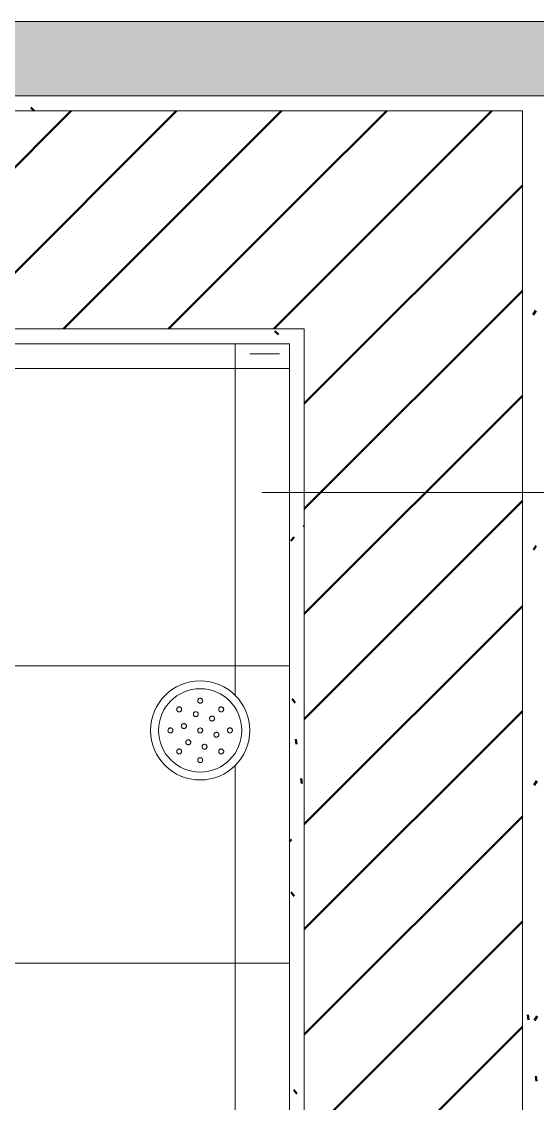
# Model space of a CAD drawing. Header units: millimetres. Extents: x -76261 to 649593, y -304265 to 60256.
# Drawn here: x 133130 to 133650, y -616 to 475 of the extents above; entities that cross this region are included whole.
import ezdxf

# ---------------------------------------------------------------- set-up
doc = ezdxf.new("R2010")
doc.units = ezdxf.units.MM
doc.header["$LTSCALE"] = 2000
doc.header["$MEASUREMENT"] = 0
doc.linetypes.add('Centre', pattern=[6.9, 4, -0.7, 1.5, -0.7])
doc.layers.get('0').update_dxf_attribs({"linetype": 'CONTINUOUS'})
for name, color, linetype, lineweight in [('A-FLOR', 8, 'CONTINUOUS', 15), ('A-FLOR-PATT', 8, 'CONTINUOUS', 15), ('A-GENM', 8, 'CONTINUOUS', 15), ('A-WALL', 8, 'CONTINUOUS', 15), ('A-WALL-PATT', 8, 'CONTINUOUS', 50), ('Q-SPCQ', 8, 'CONTINUOUS', 15), ('S-GRID', 14, 'CONTINUOUS', 15)]:
    doc.layers.add(name, color=color, linetype=linetype, lineweight=lineweight)
pattern_1 = [(127.5, (133650, -2100), (-146.824, -4.7995), [5.029, -110.795, 5.029, -124.511, -123.825]), (127.5, (133650, -2100), (-146.824, -4.7995), [-245.364, 5.029, -118.796]), (97.5, (133650, -2100), (-215.047, 134.857), [5.029, -57.455, 5.029, -99.365, -40.005]), (97.5, (133650, -2100), (-215.047, 134.857), [-166.878, 5.029, -34.976]), (57.5, (133650, -2193.73), (-0.4316, 237.298), [5.029, -33.071, 5.029, -132.131, -179.07]), (57.5, (133650, -2193.73), (-0.4316, 237.298), [-175.26, 5.029, -174.041]), (47.5, (133650, -2193.73), (-66.88, 229.067), [5.029, -14.021, 5.029, -84.887, -102.87]), (47.5, (133650, -2193.73), (-66.88, 229.067), [-108.966, 5.029, -97.841])]
pattern_2 = [(45, (213192.53, 42001.635), (-53.03301, 53.03301), [])]
pattern_3 = [(217.5, (131220, 400), (4.7995, -146.824), [5.029, -110.795, 5.029, -124.511, -123.825]), (217.5, (131220, 400), (4.7995, -146.824), [-245.364, 5.029, -118.796]), (187.5, (131220, 400), (-134.857, -215.047), [5.029, -57.455, 5.029, -99.365, -40.005]), (187.5, (131220, 400), (-134.857, -215.047), [-166.878, 5.029, -34.976]), (147.5, (131313.73, 400), (-237.298, -0.4316), [5.029, -33.071, 5.029, -132.131, -179.07]), (147.5, (131313.73, 400), (-237.298, -0.4316), [-175.26, 5.029, -174.041]), (137.5, (131313.73, 400), (-229.067, -66.88), [5.029, -14.021, 5.029, -84.887, -102.87]), (137.5, (131313.73, 400), (-229.067, -66.88), [-108.966, 5.029, -97.841])]

# ---------------------------------------------------------------- blocks, each defined once
blk = doc.blocks.new('Toilet-Partition_AmericanSanitary_Floor-Stile - BUONG WC 1050-10764986-3rd FLOOR PLAN')
at = {"layer": 'Q-SPCQ'}
blk.add_line((209.5, 679.7), (179.5, 679.7), dxfattribs=at)
blk = doc.blocks.new('floor_trap_floor_base_12973 - floor_trap_floor_base_12973-8320571-3rd FLOOR PLAN')
at = {"layer": 'A-GENM'}
for radius, start, end in [(50, 360, 180), (42, 0, 180), (50, 180, 360), (42, 180, 0), (2.5, 0, 180), (2.5, 30, 180), (2.5, 180, 0), (2.5, 210, 0), (2.5, 0, 15), (2.5, 180, 195)]:
    blk.add_arc((0, 0), radius, start, end, dxfattribs=at)
for points, knots in [([(-19.4, 23), (-19.7, 23.2), (-20, 23.5), (-20.5, 23.6), (-20.9, 23.7), (-21.1, 23.7), (-21.3, 23.7), (-21.7, 23.7), (-22.3, 23.5), (-23, 23.1), (-23.5, 22.3), (-23.7, 21.7), (-23.7, 21.2), (-23.7, 20.7), (-23.5, 20.1), (-23.2, 19.7), (-23, 19.4)], [0, 0, 0, 0, 0.125, 0.1875, 0.21875, 0.25, 0.28125, 0.3125, 0.375, 0.5, 0.625, 0.6875, 0.75, 0.8125, 0.875, 1, 1, 1, 1]), ([(-23, 19.4), (-22.8, 19.3), (-22.4, 19), (-22, 18.8), (-21.7, 18.8), (-21.5, 18.7), (-21.3, 18.7), (-21.1, 18.7), (-20.8, 18.7), (-20.6, 18.8), (-20.4, 18.8), (-20.1, 19), (-19.8, 19.1), (-19.4, 19.4), (-19.1, 19.8), (-18.9, 20.2), (-18.8, 20.6), (-18.7, 20.8), (-18.7, 21.1), (-18.7, 21.3), (-18.7, 21.5), (-18.8, 21.7), (-18.8, 22), (-19, 22.4), (-19.3, 22.8), (-19.4, 23)], [0, 0, 0, 0, 0.111111, 0.166667, 0.194444, 0.222222, 0.25, 0.277778, 0.305556, 0.333333, 0.361111, 0.388889, 0.444444, 0.5, 0.555556, 0.611111, 0.666667, 0.694444, 0.722222, 0.75, 0.777778, 0.805556, 0.833333, 0.888889, 1, 1, 1, 1]), ([(-19.4, 23), (-19.3, 22.8), (-19, 22.4), (-18.8, 22), (-18.8, 21.7), (-18.7, 21.5), (-18.7, 21.3), (-18.7, 21.1), (-18.7, 20.8), (-18.8, 20.6), (-18.8, 20.4), (-19, 20.1), (-19.1, 19.8), (-19.4, 19.4), (-19.8, 19.1), (-20.2, 18.9), (-20.6, 18.8), (-20.8, 18.7), (-21.1, 18.7), (-21.3, 18.7), (-21.4, 18.7), (-21.5, 18.7)], [0, 0, 0, 0, 0.1111111, 0.1666667, 0.1944444, 0.2222222, 0.25, 0.2777778, 0.3055556, 0.3333333, 0.3611111, 0.3888889, 0.4444444, 0.5, 0.5555556, 0.6111111, 0.6666667, 0.6944444, 0.7222222, 0.75, 0.7777778, 0.7777778, 0.7777778, 0.7777778]), ([(2.5, 30), (2.5, 30.3), (2.4, 30.7), (2.2, 31.2), (2, 31.5), (1.8, 31.7), (1.7, 31.9), (1.4, 32.1), (0.9, 32.4), (0, 32.6), (-0.8, 32.4), (-1.4, 32.1), (-1.8, 31.7), (-2.1, 31.4), (-2.4, 30.8), (-2.5, 30.3), (-2.5, 30)], [0, 0, 0, 0, 0.125, 0.1875, 0.21875, 0.25, 0.28125, 0.3125, 0.375, 0.5, 0.625, 0.6875, 0.75, 0.8125, 0.875, 1, 1, 1, 1]), ([(-2.5, 30), (-2.5, 29.7), (-2.4, 29.3), (-2.2, 28.9), (-2.1, 28.6), (-2, 28.4), (-1.8, 28.3), (-1.7, 28.1), (-1.5, 28), (-1.3, 27.9), (-1.1, 27.8), (-0.8, 27.6), (-0.5, 27.5), (0, 27.5), (0.5, 27.5), (0.9, 27.7), (1.2, 27.8), (1.5, 28), (1.7, 28.1), (1.8, 28.3), (2, 28.4), (2.1, 28.6), (2.2, 28.9), (2.4, 29.3), (2.5, 29.7), (2.5, 30)], [0, 0, 0, 0, 0.111111, 0.166667, 0.194444, 0.222222, 0.25, 0.277778, 0.305556, 0.333333, 0.361111, 0.388889, 0.444444, 0.5, 0.555556, 0.611111, 0.666667, 0.694444, 0.722222, 0.75, 0.777778, 0.805556, 0.833333, 0.888889, 1, 1, 1, 1]), ([(2.5, 30), (2.5, 29.7), (2.4, 29.3), (2.2, 28.9), (2.1, 28.6), (2, 28.4), (1.8, 28.3), (1.7, 28.1), (1.5, 28), (1.3, 27.9), (1.1, 27.8), (0.8, 27.6), (0.5, 27.5), (0, 27.5), (-0.5, 27.5), (-0.9, 27.7), (-1.2, 27.8), (-1.5, 28), (-1.7, 28.1), (-1.8, 28.3), (-2, 28.4), (-2.1, 28.6), (-2.2, 28.9), (-2.4, 29.3), (-2.5, 29.7), (-2.5, 30)], [0, 0, 0, 0, 0.111111, 0.166667, 0.194444, 0.222222, 0.25, 0.277778, 0.305556, 0.333333, 0.361111, 0.388889, 0.444444, 0.5, 0.555556, 0.611111, 0.666667, 0.694444, 0.722222, 0.75, 0.777778, 0.805556, 0.833333, 0.888889, 1, 1, 1, 1]), ([(19.4, 23), (19.3, 22.8), (19, 22.4), (18.8, 22), (18.8, 21.7), (18.7, 21.5), (18.7, 21.3), (18.7, 21.1), (18.7, 20.8), (18.8, 20.6), (18.8, 20.4), (19, 20.1), (19.1, 19.8), (19.4, 19.4), (19.8, 19.1), (20.2, 18.9), (20.6, 18.8), (20.8, 18.7), (21.1, 18.7), (21.3, 18.7), (21.5, 18.7), (21.7, 18.8), (22, 18.8), (22.4, 19), (22.8, 19.3), (23, 19.4)], [0, 0, 0, 0, 0.111111, 0.166667, 0.194444, 0.222222, 0.25, 0.277778, 0.305556, 0.333333, 0.361111, 0.388889, 0.444444, 0.5, 0.555556, 0.611111, 0.666667, 0.694444, 0.722222, 0.75, 0.777778, 0.805556, 0.833333, 0.888889, 1, 1, 1, 1]), ([(23, 19.4), (23.2, 19.7), (23.5, 20), (23.6, 20.5), (23.7, 20.9), (23.7, 21.1), (23.7, 21.3), (23.7, 21.7), (23.5, 22.3), (23.1, 23), (22.3, 23.5), (21.7, 23.7), (21.2, 23.7), (20.7, 23.7), (20.1, 23.5), (19.7, 23.2), (19.4, 23)], [0, 0, 0, 0, 0.125, 0.1875, 0.21875, 0.25, 0.28125, 0.3125, 0.375, 0.5, 0.625, 0.6875, 0.75, 0.8125, 0.875, 1, 1, 1, 1]), ([(-3.1, 18.5), (-3.4, 18.7), (-3.9, 18.9), (-4.5, 18.9), (-5, 18.8), (-5.5, 18.6), (-5.9, 18.4), (-6.2, 18.1), (-6.4, 17.8), (-6.6, 17.6), (-6.7, 17.4), (-6.8, 17.1), (-6.9, 16.7), (-6.9, 16.2), (-6.8, 15.7), (-6.6, 15.3), (-6.3, 14.7), (-5.9, 14.4), (-5.6, 14.2)], [0, 0, 0, 0, 0.125, 0.1875, 0.25, 0.3125, 0.375, 0.4375, 0.46875, 0.5, 0.53125, 0.5625, 0.625, 0.6875, 0.75, 0.8125, 0.875, 1, 1, 1, 1]), ([(-5.6, 14.2), (-5.9, 14.4), (-6.3, 14.7), (-6.6, 15.3), (-6.8, 15.6), (-6.8, 15.7)], [0, 0, 0, 0, 0.125, 0.1875, 0.25, 0.25, 0.25, 0.25]), ([(-5.6, 14.2), (-5.4, 14.1), (-4.8, 13.9), (-3.9, 13.9), (-3.1, 14.2), (-2.5, 14.7), (-2.2, 15.2), (-2, 15.6), (-1.9, 16), (-1.9, 16.4), (-1.9, 16.8), (-2, 17.3), (-2.2, 17.6), (-2.5, 18.1), (-2.9, 18.4), (-3.1, 18.5)], [0, 0, 0, 0, 0.111111, 0.222222, 0.333333, 0.444444, 0.5, 0.555556, 0.611111, 0.666667, 0.722222, 0.777778, 0.833333, 0.888889, 1, 1, 1, 1]), ([(-3.1, 18.5), (-2.9, 18.4), (-2.5, 18.1), (-2.2, 17.6), (-2, 17.3), (-1.9, 16.8), (-1.9, 16.4), (-1.9, 16), (-2, 15.6), (-2.2, 15.2), (-2.5, 14.7), (-3.1, 14.2), (-3.9, 13.9), (-4.8, 13.9), (-5.4, 14.1), (-5.6, 14.2)], [0, 0, 0, 0, 0.111111, 0.166667, 0.222222, 0.277778, 0.333333, 0.388889, 0.444444, 0.5, 0.555556, 0.666667, 0.777778, 0.888889, 1, 1, 1, 1]), ([(14.5, 12), (14.5, 12.3), (14.4, 12.8), (14.1, 13.4), (13.8, 13.8), (13.4, 14.1), (12.9, 14.3), (12.5, 14.4), (12.2, 14.5), (12, 14.5), (11.7, 14.5), (11.4, 14.4), (11, 14.3), (10.6, 14.1), (10.2, 13.8), (9.9, 13.4), (9.6, 12.8), (9.5, 12.3), (9.5, 12)], [0, 0, 0, 0, 0.125, 0.1875, 0.25, 0.3125, 0.375, 0.4375, 0.46875, 0.5, 0.53125, 0.5625, 0.625, 0.6875, 0.75, 0.8125, 0.875, 1, 1, 1, 1]), ([(9.5, 12), (9.5, 12.3), (9.6, 12.8), (9.9, 13.4), (10.1, 13.6), (10.2, 13.7)], [0, 0, 0, 0, 0.125, 0.1875, 0.2499337, 0.2499337, 0.2499337, 0.2499337]), ([(9.5, 12), (9.5, 11.7), (9.6, 11.1), (10, 10.3), (10.7, 9.8), (11.4, 9.5), (12, 9.5), (12.5, 9.5), (12.9, 9.6), (13.3, 9.8), (13.6, 10.1), (13.9, 10.4), (14.2, 10.7), (14.4, 11.3), (14.5, 11.7), (14.5, 12)], [0, 0, 0, 0, 0.111111, 0.222222, 0.333333, 0.444444, 0.5, 0.555556, 0.611111, 0.666667, 0.722222, 0.777778, 0.833333, 0.888889, 1, 1, 1, 1]), ([(12.5, 9.5), (12.3, 9.5), (12, 9.5), (11.4, 9.5), (10.7, 9.8), (10, 10.3), (9.6, 11.1), (9.5, 11.7), (9.5, 12)], [0.4444444, 0.4444444, 0.4444444, 0.4444444, 0.5, 0.5555556, 0.6666667, 0.7777778, 0.8888889, 1, 1, 1, 1]), ([(10.2, 13.7), (10.3, 13.9), (10.6, 14.1), (11, 14.3), (11.4, 14.4), (11.7, 14.5), (11.9, 14.5), (12, 14.5)], [0.25, 0.25, 0.25, 0.25, 0.3125, 0.375, 0.4375, 0.46875, 0.499809, 0.499809, 0.499809, 0.499809]), ([(21.5, 18.7), (21.4, 18.7), (21.3, 18.7), (21.1, 18.7), (20.8, 18.7), (20.6, 18.8), (20.4, 18.8), (20.1, 19), (19.8, 19.1), (19.4, 19.4), (19.1, 19.8), (18.9, 20.2), (18.8, 20.6), (18.7, 20.8), (18.7, 21.1), (18.7, 21.3), (18.7, 21.4), (18.7, 21.5)], [0.2222222, 0.2222222, 0.2222222, 0.2222222, 0.25, 0.2777778, 0.3055556, 0.3333333, 0.3611111, 0.3888889, 0.4444444, 0.5, 0.5555556, 0.6111111, 0.6666667, 0.6944444, 0.7222222, 0.75, 0.7777778, 0.7777778, 0.7777778, 0.7777778]), ([(-32.5, 0), (-32.5, -0.2), (-32.5, -0.6), (-32.3, -1.1), (-32.1, -1.4), (-31.9, -1.6), (-31.7, -1.8), (-31.5, -2), (-31.2, -2.2), (-31, -2.3), (-30.6, -2.4), (-30.3, -2.5), (-30, -2.5)], [0, 0, 0, 0, 0.142857, 0.285714, 0.357143, 0.428571, 0.5, 0.571429, 0.678571, 0.732143, 0.785714, 1, 1, 1, 1]), ([(-27.5, 0), (-27.5, 0.2), (-27.5, 0.6), (-27.8, 1.1), (-28, 1.5), (-28.3, 1.8), (-28.5, 2), (-28.8, 2.2), (-29, 2.3), (-29.4, 2.4), (-29.7, 2.5), (-30, 2.5)], [0, 0, 0, 0, 0.142857, 0.285714, 0.428571, 0.5, 0.571429, 0.678571, 0.732143, 0.785714, 1, 1, 1, 1]), ([(-17.6, 6.6), (-17.9, 6.4), (-18.3, 6.1), (-18.6, 5.5), (-18.8, 5), (-18.9, 4.5), (-18.9, 4), (-18.8, 3.6), (-18.6, 3.3), (-18.5, 3.1), (-18.4, 2.9), (-18.2, 2.7), (-17.9, 2.4), (-17.5, 2.1), (-17, 2), (-16.5, 1.9), (-15.9, 1.9), (-15.4, 2.1), (-15.1, 2.2)], [0, 0, 0, 0, 0.125, 0.1875, 0.25, 0.3125, 0.375, 0.4375, 0.46875, 0.5, 0.53125, 0.5625, 0.625, 0.6875, 0.75, 0.8125, 0.875, 1, 1, 1, 1]), ([(-15.1, 2.2), (-14.9, 2.4), (-14.4, 2.8), (-14, 3.5), (-13.8, 4.4), (-14, 5.2), (-14.2, 5.7), (-14.5, 6), (-14.8, 6.3), (-15.2, 6.6), (-15.5, 6.8), (-16, 6.9), (-16.4, 6.9), (-17, 6.8), (-17.4, 6.7), (-17.6, 6.6)], [0, 0, 0, 0, 0.111111, 0.222222, 0.333333, 0.444444, 0.5, 0.555556, 0.611111, 0.666667, 0.722222, 0.777778, 0.833333, 0.888889, 1, 1, 1, 1]), ([(-15.1, 2.2), (-15.4, 2.1), (-15.9, 1.9), (-16.5, 1.9), (-16.9, 1.9), (-17, 2)], [0, 0, 0, 0, 0.125, 0.1875, 0.2499158, 0.2499158, 0.2499158, 0.2499158]), ([(-14.5, 6), (-14.4, 5.9), (-14.2, 5.7), (-14, 5.2), (-13.8, 4.4), (-14, 3.5), (-14.4, 2.8), (-14.9, 2.4), (-15.1, 2.2)], [0.4444444, 0.4444444, 0.4444444, 0.4444444, 0.5, 0.5555556, 0.6666667, 0.7777778, 0.8888889, 1, 1, 1, 1]), ([(27.5, 0), (27.5, -0.2), (27.5, -0.6), (27.8, -1.1), (28, -1.5), (28.3, -1.8), (28.5, -2), (28.8, -2.2), (29, -2.3), (29.4, -2.4), (29.7, -2.5), (30, -2.5)], [0, 0, 0, 0, 0.142857, 0.285714, 0.428571, 0.5, 0.571429, 0.678571, 0.732143, 0.785714, 1, 1, 1, 1]), ([(32.5, 0), (32.5, 0.2), (32.5, 0.6), (32.3, 1.1), (32.1, 1.4), (31.9, 1.6), (31.7, 1.8), (31.5, 2), (31.2, 2.2), (31, 2.3), (30.6, 2.4), (30.3, 2.5), (30, 2.5)], [0, 0, 0, 0, 0.142857, 0.285714, 0.357143, 0.428571, 0.5, 0.571429, 0.678571, 0.732143, 0.785714, 1, 1, 1, 1]), ([(30.5, 2.4), (30.7, 2.4), (31, 2.3), (31.3, 2.2), (31.4, 2.1), (31.5, 2)], [0.1428571, 0.1428571, 0.1428571, 0.1428571, 0.2857143, 0.3571429, 0.4285714, 0.4285714, 0.4285714, 0.4285714]), ([(-30.5, -2.4), (-30.7, -2.4), (-31, -2.3), (-31.3, -2.2), (-31.4, -2.1), (-31.5, -2)], [0.1428571, 0.1428571, 0.1428571, 0.1428571, 0.2857143, 0.3571429, 0.4285714, 0.4285714, 0.4285714, 0.4285714]), ([(-9.5, -12), (-9.5, -11.7), (-9.6, -11.1), (-10, -10.3), (-10.7, -9.8), (-11.4, -9.5), (-12, -9.5), (-12.5, -9.5), (-12.9, -9.6), (-13.3, -9.8), (-13.6, -10.1), (-13.9, -10.4), (-14.2, -10.7), (-14.4, -11.3), (-14.5, -11.7), (-14.5, -12)], [0, 0, 0, 0, 0.111111, 0.222222, 0.333333, 0.444444, 0.5, 0.555556, 0.611111, 0.666667, 0.722222, 0.777778, 0.833333, 0.888889, 1, 1, 1, 1]), ([(-12.5, -9.5), (-12.3, -9.5), (-12, -9.5), (-11.4, -9.5), (-10.7, -9.8), (-10, -10.3), (-9.6, -11.1), (-9.5, -11.7), (-9.5, -12)], [0.4444444, 0.4444444, 0.4444444, 0.4444444, 0.5, 0.5555556, 0.6666667, 0.7777778, 0.8888889, 1, 1, 1, 1]), ([(15.1, -2.2), (14.9, -2.4), (14.4, -2.8), (14, -3.5), (13.8, -4.4), (14, -5.2), (14.2, -5.7), (14.5, -6), (14.8, -6.3), (15.2, -6.6), (15.5, -6.8), (16, -6.9), (16.4, -6.9), (17, -6.8), (17.4, -6.7), (17.6, -6.6)], [0, 0, 0, 0, 0.111111, 0.222222, 0.333333, 0.444444, 0.5, 0.555556, 0.611111, 0.666667, 0.722222, 0.777778, 0.833333, 0.888889, 1, 1, 1, 1]), ([(14.5, -6), (14.4, -5.9), (14.2, -5.7), (14, -5.2), (13.8, -4.4), (14, -3.5), (14.4, -2.8), (14.9, -2.4), (15.1, -2.2)], [0.4444444, 0.4444444, 0.4444444, 0.4444444, 0.5, 0.5555556, 0.6666667, 0.7777778, 0.8888889, 1, 1, 1, 1]), ([(17.6, -6.6), (17.9, -6.4), (18.3, -6.1), (18.6, -5.5), (18.8, -5), (18.9, -4.5), (18.9, -4), (18.8, -3.6), (18.6, -3.3), (18.5, -3.1), (18.4, -2.9), (18.2, -2.7), (17.9, -2.4), (17.5, -2.1), (17, -2), (16.5, -1.9), (15.9, -1.9), (15.4, -2.1), (15.1, -2.2)], [0, 0, 0, 0, 0.125, 0.1875, 0.25, 0.3125, 0.375, 0.4375, 0.46875, 0.5, 0.53125, 0.5625, 0.625, 0.6875, 0.75, 0.8125, 0.875, 1, 1, 1, 1]), ([(15.1, -2.2), (15.4, -2.1), (15.9, -1.9), (16.5, -1.9), (16.9, -1.9), (17, -2)], [0, 0, 0, 0, 0.125, 0.1875, 0.2499158, 0.2499158, 0.2499158, 0.2499158]), ([(-23, -19.4), (-23.2, -19.7), (-23.5, -20), (-23.6, -20.5), (-23.7, -20.9), (-23.7, -21.1), (-23.7, -21.3), (-23.7, -21.7), (-23.5, -22.3), (-23.1, -23), (-22.3, -23.5), (-21.7, -23.7), (-21.2, -23.7), (-20.7, -23.7), (-20.1, -23.5), (-19.7, -23.2), (-19.4, -23)], [0, 0, 0, 0, 0.125, 0.1875, 0.21875, 0.25, 0.28125, 0.3125, 0.375, 0.5, 0.625, 0.6875, 0.75, 0.8125, 0.875, 1, 1, 1, 1]), ([(-19.4, -23), (-19.3, -22.8), (-19, -22.4), (-18.8, -22), (-18.8, -21.7), (-18.7, -21.5), (-18.7, -21.3), (-18.7, -21.1), (-18.7, -20.8), (-18.8, -20.6), (-18.8, -20.4), (-19, -20.1), (-19.1, -19.8), (-19.4, -19.4), (-19.8, -19.1), (-20.2, -18.9), (-20.6, -18.8), (-20.8, -18.7), (-21.1, -18.7), (-21.3, -18.7), (-21.5, -18.7), (-21.7, -18.8), (-22, -18.8), (-22.4, -19), (-22.8, -19.3), (-23, -19.4)], [0, 0, 0, 0, 0.111111, 0.166667, 0.194444, 0.222222, 0.25, 0.277778, 0.305556, 0.333333, 0.361111, 0.388889, 0.444444, 0.5, 0.555556, 0.611111, 0.666667, 0.694444, 0.722222, 0.75, 0.777778, 0.805556, 0.833333, 0.888889, 1, 1, 1, 1]), ([(-21.5, -18.7), (-21.4, -18.7), (-21.3, -18.7), (-21.1, -18.7), (-20.8, -18.7), (-20.6, -18.8), (-20.4, -18.8), (-20.1, -19), (-19.8, -19.1), (-19.4, -19.4), (-19.1, -19.8), (-18.9, -20.2), (-18.8, -20.6), (-18.7, -20.8), (-18.7, -21.1), (-18.7, -21.3), (-18.7, -21.4), (-18.7, -21.5)], [0.2222222, 0.2222222, 0.2222222, 0.2222222, 0.25, 0.2777778, 0.3055556, 0.3333333, 0.3611111, 0.3888889, 0.4444444, 0.5, 0.5555556, 0.6111111, 0.6666667, 0.6944444, 0.7222222, 0.75, 0.7777778, 0.7777778, 0.7777778, 0.7777778]), ([(-14.5, -12), (-14.5, -12.3), (-14.4, -12.8), (-14.1, -13.4), (-13.8, -13.8), (-13.4, -14.1), (-12.9, -14.3), (-12.5, -14.4), (-12.2, -14.5), (-12, -14.5), (-11.7, -14.5), (-11.4, -14.4), (-11, -14.3), (-10.6, -14.1), (-10.2, -13.8), (-9.9, -13.4), (-9.6, -12.8), (-9.5, -12.3), (-9.5, -12)], [0, 0, 0, 0, 0.125, 0.1875, 0.25, 0.3125, 0.375, 0.4375, 0.46875, 0.5, 0.53125, 0.5625, 0.625, 0.6875, 0.75, 0.8125, 0.875, 1, 1, 1, 1]), ([(-10.2, -13.7), (-10.3, -13.9), (-10.6, -14.1), (-11, -14.3), (-11.4, -14.4), (-11.7, -14.5), (-11.9, -14.5), (-12, -14.5)], [0.25, 0.25, 0.25, 0.25, 0.3125, 0.375, 0.4375, 0.46875, 0.499809, 0.499809, 0.499809, 0.499809]), ([(-9.5, -12), (-9.5, -12.3), (-9.6, -12.8), (-9.9, -13.4), (-10.1, -13.6), (-10.2, -13.7)], [0, 0, 0, 0, 0.125, 0.1875, 0.2499337, 0.2499337, 0.2499337, 0.2499337]), ([(5.6, -14.2), (5.4, -14.1), (4.8, -13.9), (3.9, -13.9), (3.1, -14.2), (2.5, -14.7), (2.2, -15.2), (2, -15.6), (1.9, -16), (1.9, -16.4), (1.9, -16.8), (2, -17.3), (2.2, -17.6), (2.5, -18.1), (2.9, -18.4), (3.1, -18.5)], [0, 0, 0, 0, 0.111111, 0.222222, 0.333333, 0.444444, 0.5, 0.555556, 0.611111, 0.666667, 0.722222, 0.777778, 0.833333, 0.888889, 1, 1, 1, 1]), ([(3.1, -18.5), (2.9, -18.4), (2.5, -18.1), (2.2, -17.6), (2, -17.3), (1.9, -16.8), (1.9, -16.4), (1.9, -16), (2, -15.6), (2.2, -15.2), (2.5, -14.7), (3.1, -14.2), (3.9, -13.9), (4.8, -13.9), (5.4, -14.1), (5.6, -14.2)], [0, 0, 0, 0, 0.111111, 0.166667, 0.222222, 0.277778, 0.333333, 0.388889, 0.444444, 0.5, 0.555556, 0.666667, 0.777778, 0.888889, 1, 1, 1, 1]), ([(3.1, -18.5), (3.4, -18.7), (3.9, -18.9), (4.5, -18.9), (5, -18.8), (5.5, -18.6), (5.9, -18.4), (6.2, -18.1), (6.4, -17.8), (6.6, -17.6), (6.7, -17.4), (6.8, -17.1), (6.9, -16.7), (6.9, -16.2), (6.8, -15.7), (6.6, -15.3), (6.3, -14.7), (5.9, -14.4), (5.6, -14.2)], [0, 0, 0, 0, 0.125, 0.1875, 0.25, 0.3125, 0.375, 0.4375, 0.46875, 0.5, 0.53125, 0.5625, 0.625, 0.6875, 0.75, 0.8125, 0.875, 1, 1, 1, 1]), ([(5.6, -14.2), (5.9, -14.4), (6.3, -14.7), (6.6, -15.3), (6.8, -15.6), (6.8, -15.7)], [0, 0, 0, 0, 0.125, 0.1875, 0.25, 0.25, 0.25, 0.25]), ([(23, -19.4), (22.8, -19.3), (22.4, -19), (22, -18.8), (21.7, -18.8), (21.5, -18.7), (21.3, -18.7), (21.1, -18.7), (20.8, -18.7), (20.6, -18.8), (20.4, -18.8), (20.1, -19), (19.8, -19.1), (19.4, -19.4), (19.1, -19.8), (18.9, -20.2), (18.8, -20.6), (18.7, -20.8), (18.7, -21.1), (18.7, -21.3), (18.7, -21.5), (18.8, -21.7), (18.8, -22), (19, -22.4), (19.3, -22.8), (19.4, -23)], [0, 0, 0, 0, 0.111111, 0.166667, 0.194444, 0.222222, 0.25, 0.277778, 0.305556, 0.333333, 0.361111, 0.388889, 0.444444, 0.5, 0.555556, 0.611111, 0.666667, 0.694444, 0.722222, 0.75, 0.777778, 0.805556, 0.833333, 0.888889, 1, 1, 1, 1]), ([(19.4, -23), (19.3, -22.8), (19, -22.4), (18.8, -22), (18.8, -21.7), (18.7, -21.5), (18.7, -21.3), (18.7, -21.1), (18.7, -20.8), (18.8, -20.6), (18.8, -20.4), (19, -20.1), (19.1, -19.8), (19.4, -19.4), (19.8, -19.1), (20.2, -18.9), (20.6, -18.8), (20.8, -18.7), (21.1, -18.7), (21.3, -18.7), (21.4, -18.7), (21.5, -18.7)], [0, 0, 0, 0, 0.1111111, 0.1666667, 0.1944444, 0.2222222, 0.25, 0.2777778, 0.3055556, 0.3333333, 0.3611111, 0.3888889, 0.4444444, 0.5, 0.5555556, 0.6111111, 0.6666667, 0.6944444, 0.7222222, 0.75, 0.7777778, 0.7777778, 0.7777778, 0.7777778]), ([(19.4, -23), (19.7, -23.2), (20, -23.5), (20.5, -23.6), (20.9, -23.7), (21.1, -23.7), (21.3, -23.7), (21.7, -23.7), (22.3, -23.5), (23, -23.1), (23.5, -22.3), (23.7, -21.7), (23.7, -21.2), (23.7, -20.7), (23.5, -20.1), (23.2, -19.7), (23, -19.4)], [0, 0, 0, 0, 0.125, 0.1875, 0.21875, 0.25, 0.28125, 0.3125, 0.375, 0.5, 0.625, 0.6875, 0.75, 0.8125, 0.875, 1, 1, 1, 1]), ([(2.5, -30), (2.5, -29.7), (2.4, -29.3), (2.2, -28.9), (2.1, -28.6), (2, -28.4), (1.8, -28.3), (1.7, -28.1), (1.5, -28), (1.3, -27.9), (1.1, -27.8), (0.8, -27.6), (0.5, -27.5), (0, -27.5), (-0.5, -27.5), (-0.9, -27.7), (-1.2, -27.8), (-1.5, -28), (-1.7, -28.1), (-1.8, -28.3), (-2, -28.4), (-2.1, -28.6), (-2.2, -28.9), (-2.4, -29.3), (-2.5, -29.7), (-2.5, -30)], [0, 0, 0, 0, 0.111111, 0.166667, 0.194444, 0.222222, 0.25, 0.277778, 0.305556, 0.333333, 0.361111, 0.388889, 0.444444, 0.5, 0.555556, 0.611111, 0.666667, 0.694444, 0.722222, 0.75, 0.777778, 0.805556, 0.833333, 0.888889, 1, 1, 1, 1]), ([(-2.5, -30), (-2.5, -29.7), (-2.4, -29.3), (-2.2, -28.9), (-2.1, -28.6), (-2, -28.4), (-1.8, -28.3), (-1.7, -28.1), (-1.5, -28), (-1.3, -27.9), (-1.1, -27.8), (-0.8, -27.6), (-0.5, -27.5), (0, -27.5), (0.5, -27.5), (0.9, -27.7), (1.2, -27.8), (1.5, -28), (1.7, -28.1), (1.8, -28.3), (2, -28.4), (2.1, -28.6), (2.2, -28.9), (2.4, -29.3), (2.5, -29.7), (2.5, -30)], [0, 0, 0, 0, 0.111111, 0.166667, 0.194444, 0.222222, 0.25, 0.277778, 0.305556, 0.333333, 0.361111, 0.388889, 0.444444, 0.5, 0.555556, 0.611111, 0.666667, 0.694444, 0.722222, 0.75, 0.777778, 0.805556, 0.833333, 0.888889, 1, 1, 1, 1]), ([(-2.5, -30), (-2.5, -30.3), (-2.4, -30.7), (-2.2, -31.2), (-2, -31.5), (-1.8, -31.7), (-1.7, -31.9), (-1.4, -32.1), (-0.9, -32.4), (0, -32.6), (0.8, -32.4), (1.4, -32.1), (1.8, -31.7), (2.1, -31.4), (2.4, -30.8), (2.5, -30.3), (2.5, -30)], [0, 0, 0, 0, 0.125, 0.1875, 0.21875, 0.25, 0.28125, 0.3125, 0.375, 0.5, 0.625, 0.6875, 0.75, 0.8125, 0.875, 1, 1, 1, 1])]:
    blk.add_open_spline(points, degree=3, knots=knots, dxfattribs=at)
for points in [[(19, 22.3), (19.1, 22.6), (19.3, 22.8), (19.4, 23)], [(-22.3, 19), (-22.6, 19.1), (-22.8, 19.3), (-23, 19.4)], [(14.3, 11.1), (14.3, 11), (14.2, 10.7), (14, 10.5), (13.9, 10.4)], [(23, 19.4), (22.8, 19.3), (22.6, 19.1), (22.3, 19)], [(-30, 2.5), (-30.3, 2.5), (-30.9, 2.4), (-31.7, 1.9), (-32.3, 1.1), (-32.5, 0.4), (-32.5, 0)], [(-32.5, 0), (-32.5, 0.4), (-32.3, 1), (-31.7, 1.9), (-30.9, 2.4), (-30.3, 2.5), (-30, 2.5)], [(-32.2, -1.1), (-32.3, -1), (-32.5, -0.6), (-32.5, -0.2), (-32.5, 0)], [(-30, -2.5), (-29.7, -2.5), (-29.1, -2.4), (-28.2, -1.9), (-27.7, -1), (-27.5, -0.4), (-27.5, 0)], [(-29.5, 2.4), (-29.3, 2.4), (-29, 2.3), (-28.5, 2), (-28.1, 1.6), (-27.8, 1.1), (-27.5, 0.6), (-27.5, 0.2), (-27.5, 0)], [(-17.6, 6.6), (-17.4, 6.7), (-17.1, 6.8), (-16.8, 6.8)], [(-16, 6.9), (-15.8, 6.8), (-15.5, 6.8), (-15.3, 6.6), (-15.2, 6.6)], [(30, 2.5), (29.7, 2.5), (29.1, 2.4), (28.2, 1.9), (27.7, 1), (27.5, 0.4), (27.5, 0)], [(29, -2.3), (28.8, -2.2), (28.5, -2), (28.1, -1.6), (27.8, -1.1), (27.5, -0.6), (27.5, -0.2), (27.5, 0)], [(30, -2.5), (30.3, -2.5), (30.9, -2.4), (31.7, -1.9), (32.3, -1.1), (32.5, -0.4), (32.5, 0)], [(32.5, 0), (32.5, -0.4), (32.3, -1), (31.7, -1.9), (30.9, -2.4), (30.3, -2.5), (30, -2.5)], [(32.2, 1.1), (32.3, 1), (32.5, 0.6), (32.5, 0.2), (32.5, 0)], [(-14.3, -11.1), (-14.3, -11), (-14.2, -10.7), (-14, -10.5), (-13.9, -10.4)], [(16, -6.9), (15.8, -6.8), (15.5, -6.8), (15.3, -6.6), (15.2, -6.6)], [(17.6, -6.6), (17.4, -6.7), (17.1, -6.8), (16.8, -6.8)], [(30, -2.5), (29.8, -2.5), (29.6, -2.5), (29.5, -2.4)], [(-23, -19.4), (-22.8, -19.3), (-22.6, -19.1), (-22.3, -19)], [(22.3, -19), (22.6, -19.1), (22.8, -19.3), (23, -19.4)], [(-19, -22.3), (-19.1, -22.6), (-19.3, -22.8), (-19.4, -23)]]:
    blk.add_open_spline(points, degree=3, dxfattribs=at)
blk = doc.blocks.new('Xrexf_Office')
at = {"layer": 'A-FLOR-PATT'}
h = blk.add_hatch(dxfattribs=at)
h.set_pattern_fill('FP_35', color=256, style=0, pattern_type=2)
h.set_pattern_definition([(90, (130945, -1975), (-300, 2e-14), []), (180, (130945, -1975), (-4e-14, -300), [])])
h.paths.add_polyline_path([(133390, -2940), (133388.4, -3168.6), (133186.8, -3168.6), (133029.4, -3045.5), (133010.5, -3026.9), (132995.8, -3003.9), (132986.7, -2978.1), (132983.6, -2951), (132984.4, -2922), (132986.7, -2901.9), (132995.8, -2876.1), (133010.5, -2853.1), (133038.7, -2827.1), (133186.8, -2711.4), (133390, -2711.4), (133390, -2936.6)], flags=0)
h.paths.add_polyline_path([(133390, -2140), (133390, -2368.6), (133186.8, -2368.6), (133029.4, -2245.5), (133010.5, -2226.9), (132995.8, -2203.9), (132986.7, -2178.1), (132983.6, -2151), (132984.4, -2122), (132986.7, -2101.9), (132995.8, -2076.1), (133010.5, -2053.1), (133038.7, -2027.1), (133186.8, -1911.4), (133390, -1911.4), (133390, -2136.6)], flags=0)
h.paths.add_polyline_path([(132390, -4370), (132390, -4350), (132435, -4350), (132435, -4340), (132469.3, -4340), (132469.3, -4334.8), (132532.2, -4316.9), (132597, -4307.8), (132662.4, -4307.8), (132690, -4311.7), (132690, -3340), (132932.8, -3340), (132932.8, -3329), (133355.2, -3329), (133355.2, -3325.8), (133386.8, -3325.8), (133387.8, -3297.2), (133390, -3297.2), (133390, -4340), (133400, -4340), (133400, -2940), (133400, -2940), (133400, -2140), (133400, -2140), (133400, 150), (131440, 150), (131440, -4350), (131450, -4350), (131450, -4340), (131535, -4340), (131535, -4350), (131580, -4350), (131580, -4370), (131966.2, -4370)], flags=0)
h.paths.add_polyline_path([(131160, -4370), (131160, -4350), (131300, -4350), (131300, -4340), (131290, -4340), (131290, -1310), (131183.1, -1310), (131183.1, -1316.3), (131106.9, -1316.3), (131106.9, -1271.9), (131183.1, -1271.9), (131183.1, -1280), (131290, -1280), (131290, 150), (129420, 150), (129420, 140), (129430, 140), (129430, -330), (129420, -330), (129420, -320), (129040, -320), (129040, -4350), (130350, -4350), (130350, -4370)], flags=0)
h.paths.add_polyline_path([(129127.1, -4340), (129050, -4340), (129050, -2540), (129650, -2540), (129650, -4340), (129144, -4340)], flags=0)
h.paths.add_polyline_path([(129344.4, -4041.3), (129344.4, -4041), (129324.3, -4038.5)], flags=0)
h.paths.add_polyline_path([(129492.5, -3980.5), (129509.3, -3962.2), (129504.2, -3967.5), (129495.2, -3977.5)], flags=0)
h.paths.add_polyline_path([(129521.7, -3942.9), (129530.8, -3928.8), (129529.2, -3928.8), (129522.4, -3941.6)], flags=0)
h.paths.add_polyline_path([(129541.2, -3899.6), (129546.2, -3885.6), (129544.7, -3885.6), (129543.3, -3890.9)], flags=0)
h.paths.add_polyline_path([(129549.9, -3853), (129551.4, -3840), (129549.9, -3840), (129549.9, -3845.4)], flags=0)
h.paths.add_polyline_path([(129547.5, -3805.7), (129544.9, -3790.9), (129544.8, -3795), (129546.2, -3800.5)], flags=0)
h.paths.add_polyline_path([(129534, -3760.3), (129528.7, -3748), (129530.8, -3754.1)], flags=0)
h.paths.add_polyline_path([(129510.3, -3719.3), (129505.9, -3712.5), (129509.3, -3718.2)], flags=0)
h.paths.add_polyline_path([(129477.6, -3685), (129467.7, -3677.3), (129473, -3681.9)], flags=0)
h.paths.add_polyline_path([(129437.9, -3659.3), (129433.7, -3656.8), (129435.5, -3658.4)], flags=0)
h.paths.add_polyline_path([(129393.1, -3643.6), (129390.1, -3642.6), (129391.5, -3643.4)], flags=0)
h.paths.add_polyline_path([(133380.6, -3340), (133386.8, -3340), (133386.1, -3329), (133377.3, -3329), (133377.3, -3340)], flags=0)
h.paths.add_polyline_path([(129344.4, -3241.3), (129344.4, -3241), (129324.3, -3238.5)], flags=0)
h.paths.add_polyline_path([(129492.5, -3180.5), (129509.3, -3162.2), (129504.2, -3167.5), (129495.2, -3177.5)], flags=0)
h.paths.add_polyline_path([(129521.7, -3142.9), (129530.8, -3128.8), (129528.7, -3129.7), (129522.4, -3141.6)], flags=0)
h.paths.add_polyline_path([(133186.8, -3124.1), (133206.1, -3123.3), (133217.5, -3116.7), (133224, -3105.3), (133224.9, -3098.7), (133224, -2774.7), (133217.5, -2763.3), (133206.1, -2756.7), (133186.8, -2755.8), (133051, -2862), (133038.7, -2874), (133029.4, -2888.6), (133023.7, -2904.9), (133021.7, -2929), (133021.7, -2958), (133024.7, -2978.1), (133030, -2992.3), (133038.7, -3006), (133058.3, -3023.8), (133185.7, -3123.3)], flags=0)
h.paths.add_polyline_path([(129541.2, -3099.6), (129546.2, -3085.6), (129544.7, -3085.6), (129543.3, -3090.9)], flags=0)
h.paths.add_polyline_path([(129549.9, -3053), (129551.4, -3040), (129549.9, -3040), (129549.9, -3046.3)], flags=0)
h.paths.add_polyline_path([(129547.5, -3005.7), (129544.9, -2990.9), (129544.8, -2995), (129546.2, -3000.5)], flags=0)
h.paths.add_polyline_path([(129534, -2960.3), (129528.7, -2948), (129530.8, -2954.1)], flags=0)
h.paths.add_polyline_path([(129510.3, -2919.3), (129505.9, -2912.5), (129509.3, -2918.2)], flags=0)
h.paths.add_polyline_path([(129477.6, -2885), (129467.7, -2877.3), (129473, -2881.9)], flags=0)
h.paths.add_polyline_path([(129437.9, -2859.3), (129433.7, -2856.8), (129435.5, -2858.4)], flags=0)
h.paths.add_polyline_path([(129393.1, -2843.6), (129390.1, -2842.6), (129391.5, -2843.4)], flags=0)
h.paths.add_polyline_path([(133390, -2586.1), (133386.9, -2586.1), (133386.8, -2544.2), (133355.2, -2544.2), (133353.9, -2541), (132932.8, -2541), (132932.8, -2529), (133355.2, -2529), (133355.2, -2525.8), (133386.8, -2525.8), (133386.9, -2497.2), (133390, -2497.2), (133390, -2544.2)], flags=0)
h.paths.add_polyline_path([(133379.2, -2541), (133386.8, -2541), (133386.8, -2529), (133377.3, -2529), (133377.3, -2541)], flags=0)
h.paths.add_polyline_path([(133186.8, -2324.1), (133206.1, -2323.3), (133217.5, -2316.7), (133224, -2305.3), (133224.9, -2298.7), (133224, -1974.7), (133217.5, -1963.3), (133206.1, -1956.7), (133186.8, -1955.8), (133051, -2062), (133038.7, -2074), (133029.4, -2088.6), (133023.7, -2104.9), (133021.7, -2129), (133021.7, -2158), (133024.7, -2178.1), (133030, -2192.3), (133038.7, -2206), (133058.3, -2223.8), (133185.7, -2323.3)], flags=0)
h.paths.add_polyline_path([(133390, -1786.1), (133386.9, -1786.1), (133386.8, -1744.2), (133355.2, -1744.2), (133355.2, -1741), (132932.8, -1741), (132932.8, -1729), (133355.2, -1729), (133355.2, -1725.8), (133386.8, -1725.8), (133386.9, -1697.2), (133390, -1697.2), (133390, -1744.2)], flags=0)
h.paths.add_polyline_path([(133377.3, -1741), (133386.8, -1741), (133386.8, -1729), (133377.3, -1729), (133377.3, -1738.5)], flags=0)
h.paths.add_polyline_path([(130330, 136.8), (130330, 127.3), (130360, 127.3), (130360, 136.8)], flags=0)
h.paths.add_polyline_path([(130326.8, 136.9), (130326.8, 137.2), (130302.8, 140)], flags=0)
h.paths.add_polyline_path([(130360, -1276.8), (130360, -1267.3), (130330, -1267.3), (130330, -1276.8)], flags=0)
h.paths.add_polyline_path([(130363.2, -1276.9), (130363.2, -1277.2), (130387.1, -1280)], flags=0)
h.paths.add_polyline_path([(130506.9, -1316.3), (130506.9, -1310), (130326.8, -1310), (130326.8, -1245.2), (130330, -1245.2), (130330, 105.2), (130326.8, 105.2), (130326.8, 136.9), (130302.8, 136.9), (130302.8, 140), (130391.7, 140), (130391.7, 136.8), (130363.2, 136.8), (130363.2, 105.2), (130360, 105.2), (130360, -1245.2), (130363.2, -1245.2), (130363.2, -1276.9), (130387.1, -1276.9), (130387.1, -1280), (130545, -1280), (130545, -1310), (130570.4, -1310), (130570.4, -1316.3), (130545, -1316.3)], flags=0)
h.paths.add_polyline_path([(129536.9, -1316.3), (129536.9, -1310), (129084.8, -1310), (129084.8, -1313.2), (129050, -1313.2), (129050, -1252.8), (129053.5, -1276.8), (129084.8, -1276.8), (129084.8, -1280), (129575, -1280), (129575, -1310), (129600.4, -1310), (129600.4, -1316.3), (129575, -1316.3)], flags=0)
h.paths.add_polyline_path([(133386.9, -1276.8), (133388, -1270.2), (133387.7, -1270.2)], flags=0)
h.paths.add_polyline_path([(133149.6, -1316.3), (133149.6, -1310), (133175, -1310), (133175, -1280), (133355.2, -1280), (133355.2, -1276.8), (133386.9, -1276.8), (133386.9, -1252.8), (133390, -1252.8), (133390, -1313.2), (133355.2, -1313.2), (133355.2, -1310), (133213.1, -1310), (133213.1, -1316.3), (133175, -1316.3)], flags=0)
h.paths.add_polyline_path([(132395, -1276.8), (132425, -1276.8), (132425, -1267.3), (132395, -1267.3)], flags=0)
h.paths.add_polyline_path([(132425, 136.8), (132395, 136.8), (132395, 127.3), (132425, 127.3)], flags=0)
h.paths.add_polyline_path([(132233.1, -1316.3), (132169.6, -1316.3), (132169.6, -1310), (132195, -1310), (132195, -1280), (132367.8, -1280), (132367.8, -1276.9), (132391.8, -1276.5), (132393.3, -1245.2), (132395, -1245.2), (132395, 105.2), (132391.8, 105.2), (132391.8, 136.8), (132363.2, 136.8), (132363.2, 140), (132452.1, 140), (132452.1, 136.9), (132428.2, 136.5), (132426.7, 105.2), (132425, 105.2), (132425, -1245.2), (132428.2, -1245.2), (132428.2, -1280), (132536.9, -1280), (132536.9, -1271.9), (132613.1, -1271.9), (132613.1, -1316.3), (132536.9, -1316.3), (132536.9, -1310), (132233.1, -1310)], flags=0)
h.paths.add_polyline_path([(131633.1, -1316.3), (131556.9, -1316.3), (131556.9, -1310), (131445, -1310), (131445, -1280), (131556.9, -1280), (131556.9, -1271.9), (131633.1, -1271.9)], flags=0)
h.paths.add_polyline_path([(130136.9, -1316.3), (130136.9, -1271.9), (130213.1, -1271.9), (130213.1, -1280), (130325, -1280.2), (130325, -1310), (130213.1, -1310), (130213.1, -1316.3), (130175, -1316.3)], flags=0)
h.paths.add_polyline_path([(133386.4, -1310), (133386.8, -1310), (133386.8, -1280), (133374.1, -1280), (133374.1, -1310), (133383.3, -1310)], flags=0)
h.paths.add_polyline_path([(129053.2, -1310), (129065.9, -1310), (129065.9, -1280), (129053.2, -1280)], flags=0)
h.paths.add_polyline_path([(129053.1, -1276.8), (129050, -1252.8), (129053.1, -1252.8)], flags=0)
h.paths.add_polyline_path([(131935, -598), (131904.9, -594.3), (131873.4, -581.3), (131851.6, -566), (131822.7, -530.2), (131798.5, -495.5), (131774.8, -442.5), (131761.2, -382.2), (131759.6, -321.5), (131766.7, -266), (131783.9, -205.8), (131818.2, -128.4), (131820.7, -117.3), (131820.7, -62.8), (131800.5, -57.6), (131734.1, -26.9), (131729.3, -23.4), (131722.5, -15), (131717.2, -0.2), (131716.2, 5.4), (131718, 20), (131742.6, 127.3), (131747.9, 135.8), (131756.3, 139.6), (131773.4, 140), (131902.1, 141.7), (131915.9, 144.3), (131915.9, 140), (131954, 141.7), (131954, 144.3), (131961.1, 144.5), (131973.4, 140), (132114.5, 139.5), (132122.1, 135.8), (132128.8, 125.1), (132153.8, 5.4), (132152, -5.2), (132147.5, -15), (132135.9, -26.9), (132132.1, -29.8), (132069.5, -57.6), (132049.3, -62.8), (132049.3, -117.9), (132053.2, -133.9), (132086.1, -205.8), (132104.4, -274.7), (132111.2, -328.1), (132108.6, -386.1), (132095.2, -442.5), (132071.5, -495.5), (132038.3, -543.1), (132017.2, -566.9), (131990, -584.8), (131965.1, -594.3)], flags=0)
h.paths.add_polyline_path([(130825, -598), (130794.9, -594.3), (130763.4, -581.3), (130741.6, -566), (130712.7, -530.2), (130688.5, -495.5), (130664.8, -442.5), (130651.1, -379.7), (130648.8, -328.1), (130656.7, -266), (130673.9, -205.8), (130708.2, -128.4), (130710.7, -117.3), (130710.7, -62.8), (130690.5, -57.6), (130624.1, -26.9), (130619.3, -23.4), (130612.5, -15), (130607.2, -0.2), (130606.2, 5.4), (130608, 20), (130632.6, 127.3), (130637.9, 135.8), (130646.3, 139.6), (130663.4, 140), (130792.1, 141.7), (130805.9, 144.3), (130805.9, 140), (130844, 141.7), (130844, 144.3), (130851.1, 144.5), (130863.4, 140), (131004.5, 139.5), (131012.1, 135.8), (131018.8, 125.1), (131043.8, 5.4), (131042, -5.2), (131037.5, -15), (131025.9, -26.9), (131022.1, -29.8), (130959.5, -57.6), (130939.3, -62.8), (130939.3, -117.9), (130943.2, -133.9), (130976.1, -205.8), (130993.3, -266), (131000.8, -338.2), (130998.6, -386.1), (130985.2, -442.5), (130961.5, -495.5), (130928.3, -543.1), (130907.2, -566.9), (130880, -584.8), (130855.1, -594.3)], flags=0)
h.paths.add_polyline_path([(132900, -598), (132869.9, -594.3), (132838.4, -581.3), (132816.6, -566), (132787.7, -530.2), (132763.5, -495.5), (132739.8, -442.5), (132726.2, -382.2), (132723.8, -328.1), (132732.5, -262.9), (132748.9, -205.8), (132783.2, -128.4), (132785.7, -117.3), (132785.3, -62.7), (132765.5, -57.6), (132699.1, -26.9), (132694.3, -23.4), (132687.5, -15), (132682.2, -0.2), (132681.2, 5.4), (132684.3, 25.7), (132706.2, 125.1), (132712.9, 135.8), (132721.3, 139.6), (132738.4, 140), (132867.1, 141.7), (132880.9, 144.3), (132880.9, 140), (132919, 141.7), (132919, 144.3), (132926.1, 144.5), (132938.4, 140), (133079.5, 139.5), (133087.1, 135.8), (133093.8, 125.1), (133118.8, 5.4), (133117, -5.2), (133112.5, -15), (133100.9, -26.9), (133097.1, -29.8), (133034.5, -57.6), (133014.3, -62.8), (133014.3, -117.9), (133018.2, -133.9), (133051.1, -205.8), (133069.3, -273.4), (133076.2, -328.1), (133073.6, -386.1), (133058.3, -446.8), (133036.5, -495.5), (133003.3, -543.1), (132982.2, -566.9), (132955, -584.8), (132930.1, -594.3)], flags=0)
h.paths.add_polyline_path([(129288.9, -458.7), (129268.8, -449.1), (129255, -431.7), (129250, -410), (129255, -388.3), (129268.8, -370.9), (129288.9, -361.3), (129311.1, -361.3), (129331.2, -370.9), (129345, -388.3), (129350, -410), (129345, -431.7), (129331.2, -449.1), (129311.1, -458.7)], flags=0)
h.paths.add_polyline_path([(129612, -453.3), (129605.7, -452.7), (129598.2, -449.6), (129594.5, -437.5), (129594.5, 140), (129601.3, 140), (129602.1, 140), (130168.1, 140), (130169.4, 140), (130175.5, 140), (130175.5, -440.6), (130171.8, -449.6), (130162.8, -453.3), (129615.1, -453.3)], flags=0)
h.paths.add_polyline_path([(129607.4, -429.4), (129609.4, -405.7), (129612.6, -389.6), (129614.3, -396.2), (129616.1, -391.7), (129616.9, -364.4), (129617.9, -358.9), (129616.7, -355.9), (129606.1, -426.3), (129607.2, -429)], flags=0)
h.paths.add_polyline_path([(130152.9, -363.7), (130150.3, -363.7), (130149.8, -374.5), (130153, -368.6)], flags=0)
h.paths.add_polyline_path([(130158.3, -420), (130156.7, -425.7), (130158.3, -424.6), (130158.3, -422.2)], flags=0)
h.paths.add_polyline_path([(130156.8, -406.7), (130156.7, -414.9), (130156.8, -416.2), (130160.6, -421.4), (130160.2, -412.6), (130157.7, -407.9)], flags=0)
h.paths.add_polyline_path([(130162.6, -429.4), (130164.3, -423), (130155.5, -377.7), (130155.8, -381.1), (130157, -382.2), (130157.2, -388.7), (130154.6, -391.2), (130154.6, -402), (130156.6, -402.2), (130157.9, -402.2), (130159.7, -399.7), (130162.6, -426.6)], flags=0)
h.paths.add_polyline_path([(129609.6, -422.9), (129612.7, -420.3), (129613.8, -419.4), (129611.8, -413.8), (129610.3, -411.2), (129608.7, -415.5), (129609.5, -422.2)], flags=0)
h.paths.add_polyline_path([(129616.9, -417), (129621.3, -415.9), (129619.3, -411.8), (129617.2, -416.2)], flags=0)
h.paths.add_polyline_path([(130145.8, -383.6), (130144.6, -378.5), (130142.4, -378.5), (130145.5, -383.1)], flags=0)
h.paths.add_polyline_path([(129620.2, -368), (129624.4, -368.2), (129621.3, -365.2), (129620.2, -367.9)], flags=0)
h.paths.add_polyline_path([(129617.5, -380.1), (129619.9, -374.1), (129620.2, -372.6), (129619.3, -362.2), (129617.1, -363.7), (129617.2, -377.1)], flags=0)
h.paths.add_polyline_path([(133310, -290), (133297.1, -288.3), (133285, -283.3), (133274.6, -275.4), (133266.7, -265), (133261.7, -252.9), (133260.8, -234.2), (133261.7, -227.1), (133266.7, -215), (133274.6, -204.6), (133285, -196.7), (133297.1, -191.7), (133310, -190), (133322.9, -191.7), (133335, -196.7), (133345.4, -204.6), (133353.3, -215), (133358.3, -227.1), (133360, -240), (133358.3, -252.9), (133353.3, -265), (133345.4, -275.4), (133331.4, -284.8), (133322.9, -288.3)], flags=0)
h.paths.add_polyline_path([(129040, -180), (129280, -180), (129280, 150), (129250, 150), (129250, 138), (129117, 138), (129107.8, 134.2), (129104, 125), (129105.5, -128.7), (129107.8, -134.2), (129117, -138), (129250, -138), (129250, -150), (129040, -150)], flags=0)
h.paths.add_polyline_path([(129885, -164.8), (129894.6, -162.2), (129901.6, -155.2), (129904.2, -145.6), (129901.6, -136), (129894.6, -129), (129885, -126.5), (129875.4, -129), (129868.4, -136), (129865.8, -145.6), (129868.4, -155.2), (129875.4, -162.2), (129880, -164.1)], flags=0)
h.paths.add_polyline_path([(129083, -138), (129092.7, -133), (129096, -125), (129094.5, 128.7), (129092.2, 134.2), (129083, 138), (129040, 138), (129040, -138)], flags=0)
h.paths.add_polyline_path([(129150, -50), (129150, 50), (129250, 50), (129250, -50), (129152.5, -50)], flags=0)
h.paths.add_polyline_path([(129152.5, -47.5), (129247.5, -47.5), (129247.5, 47.5), (129152.5, 47.5), (129152.5, 22.5)], flags=0)
h.paths.add_polyline_path([(129616.7, 4.3), (129619.2, 12.9), (129618, 13.4), (129616.7, 19.1), (129619.2, 22.4), (129620.8, 22.7), (129619.9, 28.3), (129620.2, 29.9), (129623.1, 30.8), (129619.1, 34.1), (129618.7, 36.6), (129616.5, 37.5), (129615.4, 32.8), (129613.2, 33), (129612.3, 37.2), (129610.8, 36.8), (129610.8, 42.2), (129612.7, 43.3), (129615.4, 51), (129612.8, 54.7), (129608.4, 51.2), (129606, 46.1), (129606, 42.2), (129616.7, 4.4)], flags=0)
h.paths.add_polyline_path([(130157.9, 35.3), (130156.7, 29.2), (130156, 33.5), (130156.7, 34.2)], flags=0)
h.paths.add_polyline_path([(130153.3, 4.3), (130163.9, 46.6), (130160.6, 52.3), (130159.7, 47.8), (130158.7, 47), (130158.1, 43.8), (130157.4, 43), (130160.1, 35.6), (130157.9, 35.3), (130154.6, 38.6), (130153.3, 37.4), (130154.6, 36.2), (130151.6, 30.8), (130155, 26), (130155, 24.1), (130155.5, 20.3), (130156.1, 20), (130153.3, 16), (130149.8, 17.2), (130150.3, 13.4), (130151.8, 11.6), (130151.8, 8)], flags=0)
h.paths.add_polyline_path([(129621.1, 13.6), (129624.7, 15.6), (129622.1, 16.9), (129621.4, 14.4)], flags=0)
h.paths.add_polyline_path([(130145.2, 15.1), (130144.9, 17.9), (130140.8, 16.9), (130144.9, 15.3)], flags=0)
h.paths.add_polyline_path([(130147.6, 22.5), (130145, 25.1), (130145, 22.9), (130147.5, 22.5)], flags=0)
h.paths.add_polyline_path([(130150.4, 40.7), (130151.6, 43.8), (130148.8, 44.2), (130149.4, 43)], flags=0)
h.paths.add_polyline_path([(130154.5, 47.8), (130154.9, 55.6), (130152.2, 54.5), (130151.6, 51.6), (130151.6, 49.5), (130153.3, 48.5)], flags=0)
at = {"layer": 'A-WALL-PATT'}
h = blk.add_hatch(dxfattribs=at)
h.set_pattern_fill('FP_1', color=256, style=0, pattern_type=2)
h.set_pattern_definition([(180, (143675, 475), (-142.875, -82.489), [95.25, -190.5]), (300, (143675, 475), (142.87507, -82.4889), [95.25, -190.5]), (240, (143675, 475), (7e-05, -164.9779), [0, -190.5, 95.25, 0])])
h.paths.add_polyline_path([(128790, 400), (158660, 400), (158660, 475), (128740, 475), (128740, 400), (128765, 400)], flags=0)
h = blk.add_hatch(dxfattribs=at)
h.set_pattern_fill('FP_30', color=256, angle=-322.5, style=0, pattern_type=2)
h.set_pattern_definition(pattern_3)
h.paths.add_polyline_path([(133635, 385), (133635, 400), (128805, 400), (128805, 385), (133604.4, 385)], flags=0)
h = blk.add_hatch(dxfattribs=at)
h.set_pattern_fill('FP_26', color=256, angle=37.5, style=0, pattern_type=2)
h.set_pattern_definition(pattern_1)
h.paths.add_polyline_path([(133650, -4550), (133650, 400), (133635, 400), (133635, -4550)], flags=0)
h = blk.add_hatch(dxfattribs=at)
h.set_pattern_fill('FP_27', color=256, style=0, pattern_type=2)
h.set_pattern_definition(pattern_2)
h.paths.add_polyline_path([(131315, 165), (133415, 165), (133415, 385), (129025, 385), (129025, 165), (131147.1, 165)], flags=0)
h = blk.add_hatch(dxfattribs=at)
h.set_pattern_fill('FP_27', color=256, style=0, pattern_type=2)
h.set_pattern_definition(pattern_2)
h.paths.add_polyline_path([(133635, -4585), (133635, 385), (133415, 385), (133415, -4585), (133604.4, -4585)], flags=0)
h = blk.add_hatch(dxfattribs=at)
h.set_pattern_fill('FP_30', color=256, angle=-322.5, style=0, pattern_type=2)
h.set_pattern_definition(pattern_3)
h.paths.add_polyline_path([(130874.1, 150), (131315, 150), (131315, 165), (129405, 165), (129405, 150), (130737.5, 150)], flags=0)
h.paths.add_polyline_path([(133400, 150), (133400, 165), (131425, 165), (131425, 150), (133058.3, 150)], flags=0)
h.paths.add_polyline_path([(129280, 150), (129295, 150), (129295, 165), (129040, 165), (129040, 150), (129250, 150)], flags=0)
h = blk.add_hatch(dxfattribs=at)
h.set_pattern_fill('FP_26', color=256, angle=37.5, style=0, pattern_type=2)
h.set_pattern_definition(pattern_1)
h.paths.add_polyline_path([(133415, -4365), (133415, 165), (133400, 165), (133400, -4365)], flags=0)
at = {"layer": 'A-FLOR'}
for start, end in [(0, 180), (180, 0)]:
    blk.add_arc((133310, -240), 50, start, end, dxfattribs=at)
at = {"layer": 'A-WALL'}
for p, q in [((158700, 475), (125700, 475)), ((134500, 400), (128790, 400)), ((133635, 385), (128805, 385)), ((133635, -4600), (133635, 385)), ((133415, 165), (131425, 165)), ((133415, -4365), (133415, 165)), ((131440, 150), (133400, 150)), ((133400, -4350), (133400, 150))]:
    blk.add_line(p, q, dxfattribs=at)
at = {"layer": 'S-GRID', "linetype": 'Centre', "ltscale": 0.3}
blk.add_line((120952.1, 0), (162139, 0), dxfattribs=at)
at = {"layer": 'A-GENM'}
blk.add_blockref('floor_trap_floor_base_12973 - floor_trap_floor_base_12973-8320571-3rd FLOOR PLAN', (133310, -240), dxfattribs=at)
at = {"layer": 'Q-SPCQ', "rotation": 180}
blk.add_blockref('Toilet-Partition_AmericanSanitary_Floor-Stile - BUONG WC 1050-10764986-3rd FLOOR PLAN', (133569.5, 819.7), dxfattribs=at)

msp = doc.modelspace()

# ---------------------------------------------------------------- block references
at = {"linetype": 'ByBlock'}
msp.add_blockref('Xrexf_Office', (0, 0), dxfattribs=at)

doc.saveas('drawing.dxf')
